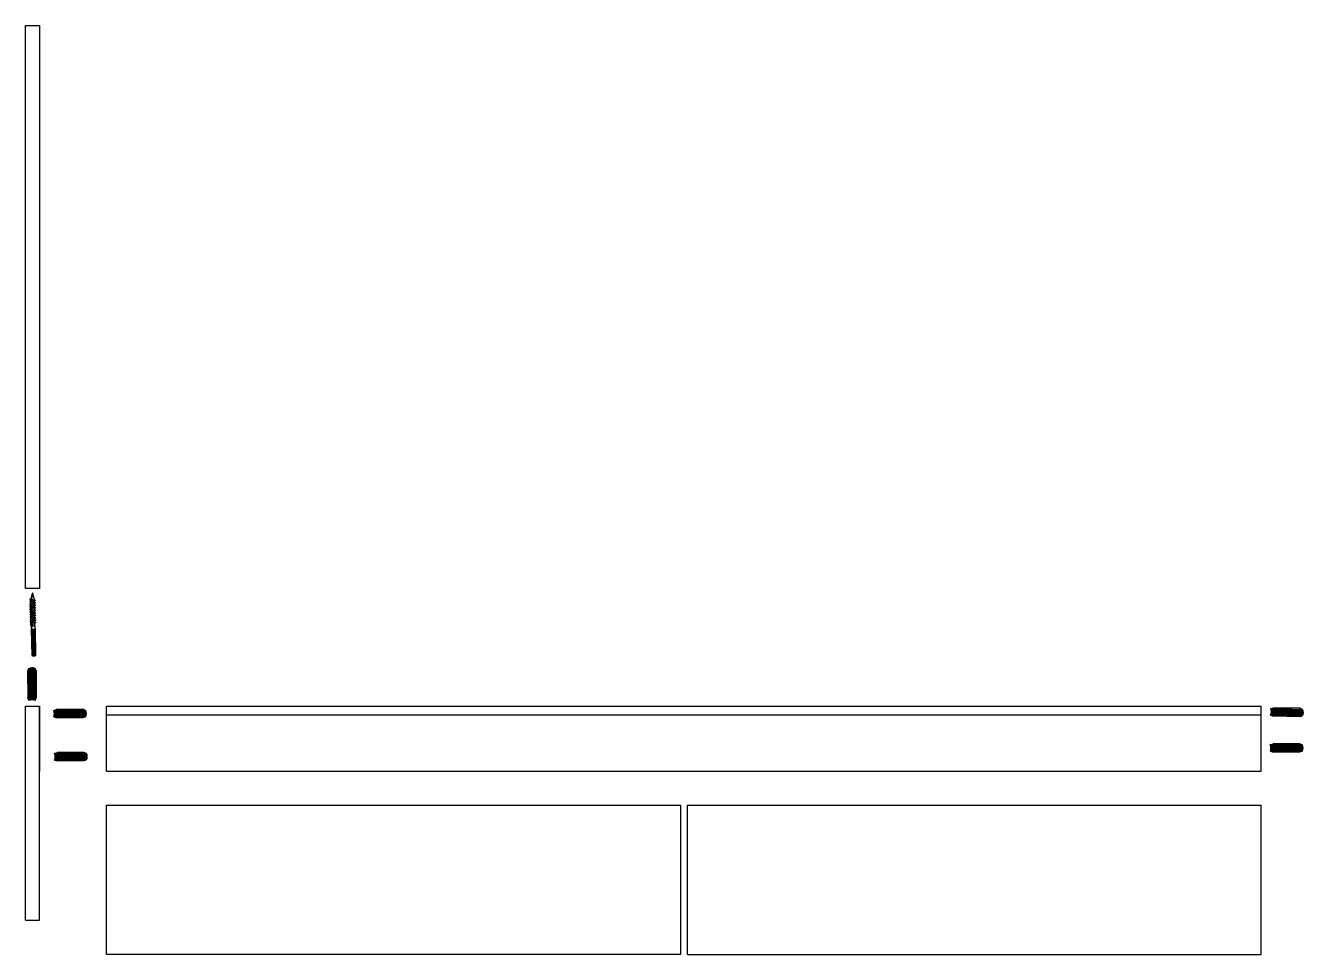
# Model space of a CAD drawing. Header units: inches. Extents: x 9.8 to 29.6, y 5.8 to 16.2.
# Drawn here: x 9.775 to 14.313, y 12.461 to 15.761 of the extents above; entities that cross this region are included whole.
import ezdxf

# ---------------------------------------------------------------- set-up
doc = ezdxf.new("R2010")
doc.units = ezdxf.units.IN
doc.header["$MEASUREMENT"] = 0
doc.linetypes.add('HIDDEN', pattern=[0.375, 0.25, -0.125])
doc.layers.add('NASCOSTE', color=1, linetype='HIDDEN')
doc.layers.add('OGGETTO', color=7, linetype='Continuous')

msp = doc.modelspace()

# ---------------------------------------------------------------- linework, layer by layer
for p, q in [((9.7747, 13.7607), (9.7747, 15.7607)), ((9.7747, 15.7607), (9.8247, 15.7607)), ((9.8247, 15.7607), (9.8247, 13.7607)), ((9.8247, 13.7607), (9.7747, 13.7607)), ((9.7926, 13.4785), (9.7927, 13.3646)), ((9.796, 13.479), (9.7962, 13.365)), ((9.7996, 13.479), (9.7997, 13.365)), ((9.8029, 13.4785), (9.8032, 13.3645)), ((9.7856, 13.4758), (9.7821, 13.4666)), ((9.7821, 13.4666), (9.7826, 13.3726)), ((9.7856, 13.4758), (9.7861, 13.3628)), ((9.7891, 13.4775), (9.7893, 13.3639)), ((9.8064, 13.4774), (9.8066, 13.3637)), ((9.8084, 13.4766), (9.8119, 13.4667)), ((9.8099, 13.4723), (9.8103, 13.3667)), ((9.8119, 13.4667), (9.8124, 13.3728)), ((9.7861, 13.3628), (9.7826, 13.3726)), ((9.809, 13.3629), (9.8124, 13.3728)), ((9.7747, 12.5821), (9.7747, 13.3421)), ((9.7747, 13.3421), (9.8247, 13.3421)), ((9.8247, 12.5821), (9.8247, 13.3421)), ((9.8247, 13.3421), (9.8247, 13.3121)), ((9.8247, 13.3121), (9.8247, 13.1121)), ((9.8747, 13.3273), (9.8845, 13.3308)), ((9.9878, 13.3278), (9.8747, 13.3273)), ((9.8748, 13.3044), (9.8847, 13.301)), ((9.9894, 13.307), (9.8757, 13.3068)), ((9.9894, 13.3243), (9.8758, 13.3241)), ((9.9904, 13.3105), (9.8765, 13.3103)), ((9.9905, 13.3208), (9.8766, 13.3207)), ((9.991, 13.3174), (9.8769, 13.3172)), ((9.9909, 13.3138), (9.8769, 13.3137)), ((9.9842, 13.3035), (9.8787, 13.3031)), ((9.9785, 13.3314), (9.8845, 13.3308)), ((9.9787, 13.3016), (9.8847, 13.301)), ((9.9878, 13.3278), (9.9785, 13.3314)), ((9.9885, 13.3051), (9.9787, 13.3016)), ((10.0627, 13.3421), (14.1627, 13.3421)), ((10.0627, 13.1121), (10.0627, 13.3421)), ((10.0627, 13.3121), (14.1627, 13.3121)), ((14.1627, 13.1121), (14.1627, 13.3421)), ((14.1964, 13.3109), (14.2062, 13.3072)), ((14.1969, 13.3338), (14.2068, 13.337)), ((14.3099, 13.3312), (14.1969, 13.3338)), ((14.311, 13.3104), (14.1973, 13.3132)), ((14.3115, 13.3278), (14.1979, 13.3305)), ((14.3122, 13.3139), (14.1982, 13.3167)), ((14.3125, 13.3242), (14.1986, 13.3271)), ((14.3127, 13.3172), (14.1987, 13.3201)), ((14.3129, 13.3208), (14.1989, 13.3236)), ((14.3057, 13.3071), (14.2002, 13.3095)), ((14.3002, 13.3053), (14.2062, 13.3072)), ((14.3008, 13.3351), (14.2068, 13.337)), ((14.3101, 13.3085), (14.3002, 13.3053)), ((14.3099, 13.3312), (14.3008, 13.3351)), ((14.1952, 13.2051), (14.2051, 13.2087)), ((14.299, 13.2092), (14.2051, 13.2087)), ((14.3083, 13.2056), (14.299, 13.2092)), ((9.8778, 13.1743), (9.8876, 13.1778)), ((9.9909, 13.1747), (9.8778, 13.1743)), ((9.9925, 13.1713), (9.8789, 13.171)), ((9.9936, 13.1678), (9.8797, 13.1677)), ((9.9941, 13.1644), (9.88, 13.1642)), ((9.994, 13.1608), (9.88, 13.1607)), ((9.9816, 13.1783), (9.8876, 13.1778)), ((9.9909, 13.1747), (9.9816, 13.1783)), ((14.3083, 13.2056), (14.1952, 13.2051)), ((14.1954, 13.1822), (14.2052, 13.1789)), ((14.3099, 13.1848), (14.1962, 13.1846)), ((14.3099, 13.2022), (14.1963, 13.2019)), ((14.311, 13.1883), (14.197, 13.1881)), ((14.311, 13.1987), (14.1971, 13.1986)), ((14.3115, 13.1953), (14.1974, 13.195)), ((14.3115, 13.1917), (14.1974, 13.1916)), ((14.3047, 13.1814), (14.1992, 13.1809)), ((14.2992, 13.1794), (14.2052, 13.1789)), ((14.309, 13.1829), (14.2992, 13.1794)), ((9.8779, 13.1513), (9.8878, 13.148)), ((9.9925, 13.154), (9.8788, 13.1537)), ((9.9935, 13.1574), (9.8796, 13.1572)), ((9.9873, 13.1505), (9.8818, 13.15)), ((9.9818, 13.1485), (9.8878, 13.148)), ((9.9916, 13.152), (9.9818, 13.1485)), ((10.0627, 13.1121), (14.1627, 13.1121)), ((10.0627, 12.9905), (12.1002, 12.9905)), ((10.0627, 12.4605), (10.0627, 12.9905)), ((12.1002, 12.9905), (12.1002, 12.4605)), ((12.1252, 12.4605), (12.1252, 12.9905)), ((12.1252, 12.9905), (14.1627, 12.9905)), ((14.1627, 12.4605), (14.1627, 12.9905)), ((9.7747, 12.5821), (9.8247, 12.5821)), ((12.1002, 12.4605), (10.0627, 12.4605)), ((12.1252, 12.4605), (14.1627, 12.4605))]:
    msp.add_line(p, q)
at = {"color": 7}
for p, q in [((9.7895, 13.7215), (9.7934, 13.7244)), ((9.7996, 13.7181), (9.7895, 13.7215)), ((9.7895, 13.7215), (9.8096, 13.7189)), ((9.7897, 13.7127), (9.7936, 13.7156)), ((9.7998, 13.7093), (9.7897, 13.7127)), ((9.7897, 13.7127), (9.8098, 13.7101)), ((9.7899, 13.7039), (9.7938, 13.7068)), ((9.7922, 13.7156), (9.7921, 13.7201)), ((9.7924, 13.7068), (9.7923, 13.7113)), ((9.7958, 13.7318), (9.7934, 13.7244)), ((9.8009, 13.7219), (9.7934, 13.7244)), ((9.7936, 13.7156), (9.7935, 13.7202)), ((9.8011, 13.7131), (9.7936, 13.7156)), ((9.7938, 13.7068), (9.7937, 13.7113)), ((9.8013, 13.7043), (9.7938, 13.7068)), ((9.7994, 13.7306), (9.7943, 13.7323)), ((9.7943, 13.7323), (9.8044, 13.731)), ((9.799, 13.745), (9.7963, 13.7337)), ((9.8, 13.7325), (9.7963, 13.7338)), ((9.799, 13.745), (9.803, 13.7315)), ((9.7994, 13.7306), (9.8024, 13.7296)), ((9.7996, 13.7181), (9.8057, 13.716)), ((9.7998, 13.7093), (9.8059, 13.7072)), ((9.8, 13.7325), (9.8044, 13.731)), ((9.8009, 13.7219), (9.8096, 13.7189)), ((9.8011, 13.7131), (9.8098, 13.7101)), ((9.8024, 13.7296), (9.8044, 13.731)), ((9.8033, 13.7302), (9.8055, 13.7227)), ((9.8055, 13.7227), (9.8056, 13.7203)), ((9.8057, 13.716), (9.8096, 13.7189)), ((9.8057, 13.716), (9.8058, 13.7115)), ((9.8059, 13.7072), (9.8098, 13.7101)), ((9.8059, 13.7072), (9.806, 13.7027)), ((9.8, 13.7005), (9.7899, 13.7039)), ((9.7899, 13.7039), (9.81, 13.7013)), ((9.7901, 13.6951), (9.794, 13.698)), ((9.8002, 13.6916), (9.7901, 13.6951)), ((9.7901, 13.6951), (9.8102, 13.6925)), ((9.7903, 13.6862), (9.7942, 13.6891)), ((9.8004, 13.6828), (9.7903, 13.6862)), ((9.7903, 13.6862), (9.8104, 13.6836)), ((9.7904, 13.6774), (9.7944, 13.6803)), ((9.8006, 13.674), (9.7904, 13.6774)), ((9.7904, 13.6774), (9.8106, 13.6748)), ((9.7906, 13.6686), (9.7946, 13.6715)), ((9.8007, 13.6652), (9.7906, 13.6686)), ((9.7906, 13.6686), (9.8108, 13.666)), ((9.7908, 13.6598), (9.7948, 13.6627)), ((9.7926, 13.6979), (9.7925, 13.7025)), ((9.7928, 13.6891), (9.7927, 13.6937)), ((9.793, 13.6803), (9.7929, 13.6848)), ((9.7932, 13.6715), (9.7931, 13.676)), ((9.7934, 13.6626), (9.7933, 13.6672)), ((9.794, 13.698), (9.7939, 13.7025)), ((9.8015, 13.6954), (9.794, 13.698)), ((9.7942, 13.6891), (9.7941, 13.6937)), ((9.8017, 13.6866), (9.7942, 13.6891)), ((9.7944, 13.6803), (9.7943, 13.6849)), ((9.8018, 13.6778), (9.7944, 13.6803)), ((9.7946, 13.6715), (9.7945, 13.676)), ((9.802, 13.669), (9.7946, 13.6715)), ((9.7948, 13.6627), (9.7947, 13.6672)), ((9.8022, 13.6601), (9.7948, 13.6627)), ((9.8, 13.7005), (9.806, 13.6984)), ((9.8002, 13.6916), (9.8062, 13.6896)), ((9.8004, 13.6828), (9.8064, 13.6807)), ((9.8006, 13.674), (9.8066, 13.6719)), ((9.8007, 13.6652), (9.8068, 13.6631)), ((9.8013, 13.7043), (9.81, 13.7013)), ((9.8015, 13.6954), (9.8102, 13.6925)), ((9.8017, 13.6866), (9.8104, 13.6836)), ((9.8018, 13.6778), (9.8106, 13.6748)), ((9.802, 13.669), (9.8108, 13.666)), ((9.8022, 13.6601), (9.8109, 13.6572)), ((9.806, 13.6984), (9.81, 13.7013)), ((9.806, 13.6984), (9.8061, 13.6938)), ((9.8062, 13.6896), (9.8102, 13.6925)), ((9.8062, 13.6896), (9.8063, 13.685)), ((9.8064, 13.6807), (9.8104, 13.6836)), ((9.8064, 13.6807), (9.8065, 13.6762)), ((9.8066, 13.6719), (9.8106, 13.6748)), ((9.8066, 13.6719), (9.8067, 13.6674)), ((9.8068, 13.6631), (9.8108, 13.666)), ((9.8068, 13.6631), (9.8069, 13.6585)), ((9.8009, 13.6563), (9.7908, 13.6598)), ((9.7908, 13.6598), (9.8109, 13.6572)), ((9.791, 13.6509), (9.795, 13.6538)), ((9.8011, 13.6475), (9.791, 13.6509)), ((9.791, 13.6509), (9.8111, 13.6483)), ((9.7912, 13.6421), (9.7952, 13.645)), ((9.8013, 13.6387), (9.7912, 13.6421)), ((9.7912, 13.6421), (9.8113, 13.6395)), ((9.7914, 13.6332), (9.7954, 13.6361)), ((9.7914, 13.6332), (9.8015, 13.6319)), ((9.8001, 13.6302), (9.7914, 13.6332)), ((9.7935, 13.6538), (9.7934, 13.6584)), ((9.7937, 13.645), (9.7936, 13.6495)), ((9.7941, 13.6286), (9.7938, 13.6407)), ((9.795, 13.6538), (9.7949, 13.6584)), ((9.8024, 13.6513), (9.795, 13.6538)), ((9.7952, 13.645), (9.7951, 13.6496)), ((9.8026, 13.6425), (9.7952, 13.645)), ((9.7955, 13.6287), (9.7952, 13.6407)), ((9.8002, 13.6344), (9.7954, 13.6361)), ((9.8009, 13.6563), (9.807, 13.6543)), ((9.8011, 13.6475), (9.8072, 13.6454)), ((9.8013, 13.6387), (9.8074, 13.6366)), ((9.8024, 13.6513), (9.8111, 13.6483)), ((9.8026, 13.6425), (9.8113, 13.6395)), ((9.807, 13.6543), (9.8109, 13.6572)), ((9.807, 13.6543), (9.8071, 13.6497)), ((9.8072, 13.6454), (9.8111, 13.6483)), ((9.8072, 13.6454), (9.8073, 13.6409)), ((9.8074, 13.6366), (9.8113, 13.6395)), ((9.8075, 13.6289), (9.8074, 13.6366))]:
    msp.add_line(p, q, dxfattribs=at)
at = {"color": 0}
for p, q in [((9.7941, 13.6286), (9.7943, 13.6166)), ((9.7951, 13.6166), (9.7971, 13.5226)), ((9.7951, 13.6166), (9.7971, 13.5226)), ((9.7955, 13.6287), (9.7958, 13.6167)), ((9.8075, 13.6289), (9.8078, 13.6169)), ((9.8078, 13.6169), (9.8085, 13.6169)), ((9.8085, 13.6169), (9.8105, 13.5229))]:
    msp.add_line(p, q, dxfattribs=at)
at = {"linetype": 'Continuous'}
for centre, radius, start, end in [((9.8014, 13.6354), 0.0213, 253.2944, 289.1643), ((9.8012, 13.6442), 0.0166, 249.949, 292.5097), ((9.8014, 13.6354), 0.0195, 253.2944, 289.1643), ((9.8014, 13.6354), 0.0231, 254.2889, 288.1698), ((9.8014, 13.6354), 0.0249, 255.5283, 286.9304), ((9.8014, 13.6354), 0.0266, 256.5968, 285.8619), ((9.8014, 13.6354), 0.0284, 257.5277, 284.931), ((9.8014, 13.6354), 0.0302, 258.3463, 284.1124), ((9.8014, 13.6354), 0.0319, 259.0719, 283.3868), ((9.8014, 13.6354), 0.0337, 259.7196, 282.7392), ((9.8014, 13.6354), 0.0355, 260.3013, 282.1574), ((9.8014, 13.6354), 0.0373, 260.8267, 281.632), ((9.8014, 13.6354), 0.039, 261.3037, 281.155), ((9.8014, 13.6354), 0.0408, 261.7387, 280.72), ((9.8014, 13.6354), 0.0426, 262.1369, 280.3218), ((9.8014, 13.6354), 0.0443, 262.503, 279.9557), ((9.8014, 13.6354), 0.0461, 262.8407, 279.6181), ((9.8014, 13.6354), 0.0479, 263.153, 279.3057), ((9.8014, 13.6354), 0.0497, 263.4429, 279.0158), ((9.8014, 13.6354), 0.0514, 263.7127, 278.746), ((9.8014, 13.6354), 0.0532, 263.9643, 278.4944), ((9.8014, 13.6354), 0.055, 264.1996, 278.2591), ((9.8014, 13.6354), 0.0567, 264.4201, 278.0386), ((9.8014, 13.6354), 0.0585, 264.6271, 277.8316), ((9.8014, 13.6354), 0.0603, 264.822, 277.6368), ((9.8014, 13.6354), 0.0621, 265.0056, 277.4531), ((9.8014, 13.6354), 0.0638, 265.1789, 277.2798), ((9.8014, 13.6354), 0.0656, 265.3429, 277.1158), ((9.8014, 13.6354), 0.0674, 265.4982, 276.9605), ((9.8014, 13.6354), 0.0691, 265.6455, 276.8132), ((9.8014, 13.6354), 0.0709, 265.7854, 276.6733), ((9.8014, 13.6354), 0.0727, 265.9184, 276.5403), ((9.8014, 13.6354), 0.0745, 266.0451, 276.4136), ((9.8014, 13.6354), 0.0762, 266.1659, 276.2928), ((9.8014, 13.6354), 0.078, 266.2812, 276.1775), ((9.8014, 13.6354), 0.0798, 266.3913, 276.0674), ((9.8014, 13.6354), 0.0815, 266.4966, 275.9621), ((9.8014, 13.6354), 0.0833, 266.5975, 275.8612), ((9.8014, 13.6354), 0.0851, 266.6941, 275.7646), ((9.8014, 13.6354), 0.0869, 266.7868, 275.6719), ((9.8014, 13.6354), 0.0886, 266.8757, 275.583), ((9.8014, 13.6354), 0.0904, 266.9612, 275.4975), ((9.8014, 13.6354), 0.0922, 267.0434, 275.4153), ((9.8014, 13.6354), 0.0939, 267.1224, 275.3363), ((9.8014, 13.6354), 0.0957, 267.1986, 275.2601), ((9.8014, 13.6354), 0.0975, 267.2719, 275.1868), ((9.8014, 13.6354), 0.0993, 267.3427, 275.116), ((9.8014, 13.6354), 0.101, 267.4109, 275.0478), ((9.8014, 13.6354), 0.1028, 267.4768, 274.9819), ((9.8014, 13.6354), 0.1046, 267.5405, 274.9182), ((9.8014, 13.6354), 0.1063, 267.602, 274.8567), ((9.8014, 13.6354), 0.1081, 267.6615, 274.7972), ((9.8014, 13.6354), 0.1099, 267.7191, 274.7396), ((9.8014, 13.6354), 0.1116, 267.7748, 274.6839)]:
    msp.add_arc(centre, radius, start, end, dxfattribs=at)
at = {"color": 7}
msp.add_arc((9.7992, 13.6324), 0.00231, 292.542, 64.4641, dxfattribs=at)
for centre, radius, start, end in [((9.7977, 13.4551), 0.024, 63.6011, 120.1905), ((9.7977, 13.3339), 0.0311, 68.7307, 111.9372), ((9.8459, 13.3157), 0.0311, 338.7307, 21.9372), ((9.967, 13.3157), 0.024, 333.6011, 30.1905), ((14.1678, 13.3229), 0.0311, 337.2149, 20.4214), ((14.2889, 13.3197), 0.024, 332.0853, 28.6747), ((9.849, 13.1626), 0.0311, 338.7307, 21.9372), ((9.9701, 13.1627), 0.024, 333.6011, 30.1905), ((14.1664, 13.1935), 0.0311, 338.7307, 21.9372), ((14.2876, 13.1936), 0.024, 333.6011, 30.1905)]:
    msp.add_arc(centre, radius, start, end)
at = {"layer": 'NASCOSTE', "color": 0}
for p in [(9.7943, 13.6166), (9.7958, 13.6167)]:
    msp.add_line(p, (9.7951, 13.6166), dxfattribs=at)
at = {"layer": 'OGGETTO'}
for p, q in [((9.7971, 13.5226), (9.8105, 13.5229)), ((9.7971, 13.5226), (9.7988, 13.5209)), ((9.7988, 13.5209), (9.8089, 13.5211)), ((9.8089, 13.5211), (9.8105, 13.5229))]:
    msp.add_line(p, q, dxfattribs=at)

doc.saveas('drawing.dxf')
